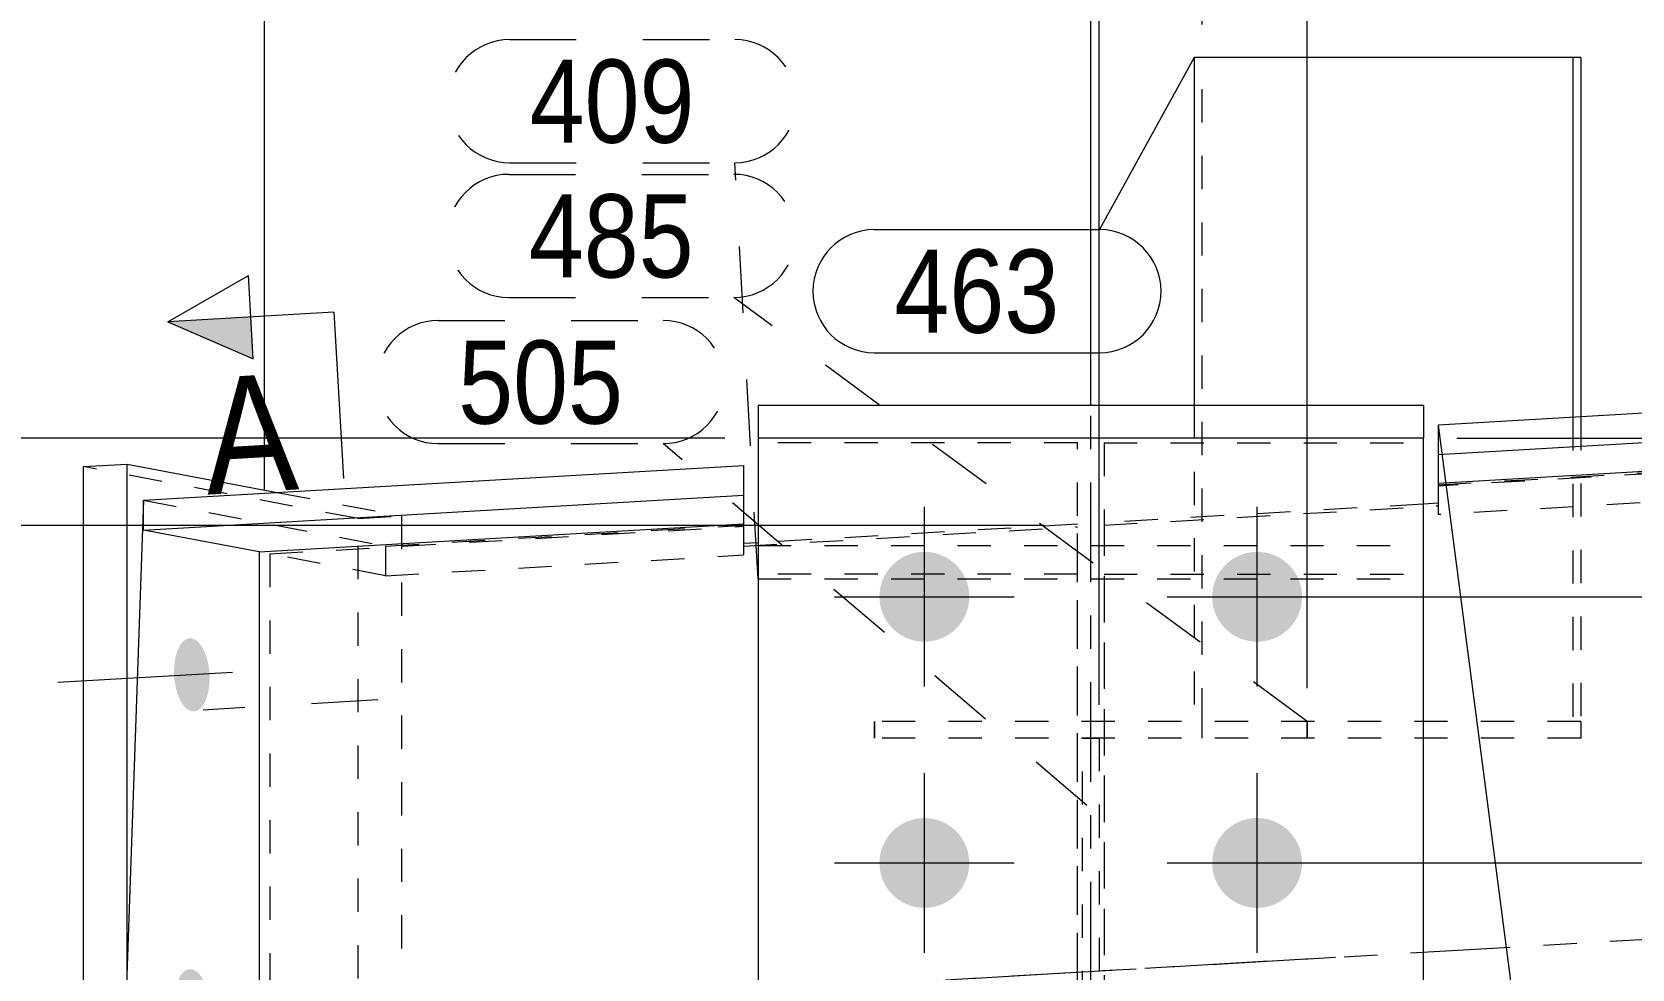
# Model space of a CAD drawing. Header units: millimetres. Extents: x 2 to 825, y 1 to 579.
# Drawn here: x 162.63 to 210.72, y 507.66 to 535.83 of the extents above; entities that cross this region are included whole.
import ezdxf

# ---------------------------------------------------------------- set-up
doc = ezdxf.new("R2010")
doc.units = ezdxf.units.MM
for name, pattern in [('XKITLINE00', [0]), ('XKITLINE01', [4, 1, -1, 1, -1]), ('XKITLINE02', [4, 2, -2]), ('XKITLINE03', [6, 3, -1, 1, -1])]:
    doc.linetypes.add(name, pattern=pattern)
for name, color, linetype, lineweight in [('Bolt', 3, 'Continuous', 0), ('Dimensions', 7, 'Continuous', 0), ('Part', 2, 'Continuous', 0), ('PartMark', 7, 'Continuous', 0), ('Section', 6, 'Continuous', 0)]:
    doc.layers.add(name, color=color, linetype=linetype, lineweight=lineweight)
doc.styles.add('ARIAL', font='ARIAL.TTF')

# ---------------------------------------------------------------- blocks, each defined once
blk = doc.blocks.new('*A38')
at = {"layer": 'Bolt'}
for points in [[(188.1, 518.885), (188.102, 518.918), (188.104, 518.951), (188.107, 518.984), (188.11, 519.017), (188.115, 519.05), (188.12, 519.083), (188.126, 519.115), (188.133, 519.148), (188.14, 519.18), (188.149, 519.212), (188.158, 519.244), (188.168, 519.275), (188.179, 519.307), (188.19, 519.338), (188.203, 519.368), (188.216, 519.399), (188.23, 519.429), (188.244, 519.459), (188.259, 519.488), (188.275, 519.517), (188.292, 519.546), (188.309, 519.574), (188.328, 519.602), (188.346, 519.629), (188.366, 519.656), (188.386, 519.682), (188.406, 519.708), (188.428, 519.734), (188.45, 519.758), (188.472, 519.783), (188.495, 519.806), (188.519, 519.829), (188.543, 519.852), (188.568, 519.874), (188.594, 519.895), (188.619, 519.916), (188.646, 519.936), (188.673, 519.955), (188.7, 519.974), (188.728, 519.992), (188.756, 520.01), (188.785, 520.026), (188.814, 520.042), (188.843, 520.058), (188.873, 520.072), (188.903, 520.086), (188.933, 520.099), (188.964, 520.111), (188.995, 520.123), (189.027, 520.134), (189.058, 520.144), (189.09, 520.153), (189.122, 520.161), (189.154, 520.169), (189.187, 520.176), (189.219, 520.182), (189.252, 520.187), (189.285, 520.192), (189.318, 520.195), (189.351, 520.198), (189.384, 520.2), (189.417, 520.201), (189.45, 520.202), (189.483, 520.201), (189.516, 520.2), (189.549, 520.198), (189.582, 520.195), (189.615, 520.192), (189.648, 520.187), (189.681, 520.182), (189.713, 520.176), (189.746, 520.169), (189.778, 520.161), (189.81, 520.153), (189.842, 520.144), (189.873, 520.134), (189.905, 520.123), (189.936, 520.111), (189.967, 520.099), (189.997, 520.086), (190.027, 520.072), (190.057, 520.058), (190.086, 520.042), (190.115, 520.026), (190.144, 520.01), (190.172, 519.992), (190.2, 519.974), (190.227, 519.955), (190.254, 519.936), (190.281, 519.916), (190.306, 519.895), (190.332, 519.874), (190.357, 519.852), (190.381, 519.829), (190.405, 519.806), (190.428, 519.783), (190.45, 519.758), (190.472, 519.734), (190.494, 519.708), (190.514, 519.682), (190.534, 519.656), (190.554, 519.629), (190.572, 519.602), (190.591, 519.574), (190.608, 519.546), (190.625, 519.517), (190.641, 519.488), (190.656, 519.459), (190.67, 519.429), (190.684, 519.399), (190.697, 519.368), (190.71, 519.338), (190.721, 519.307), (190.732, 519.275), (190.742, 519.244), (190.751, 519.212), (190.76, 519.18), (190.767, 519.148), (190.774, 519.115), (190.78, 519.083), (190.785, 519.05), (190.79, 519.017), (190.793, 518.984), (190.796, 518.951), (190.798, 518.918), (190.8, 518.885), (190.8, 518.852), (190.8, 518.819), (190.798, 518.786), (190.796, 518.752), (190.793, 518.719), (190.79, 518.686), (190.785, 518.654), (190.78, 518.621), (190.774, 518.588), (190.767, 518.556), (190.76, 518.524), (190.751, 518.492), (190.742, 518.46), (190.732, 518.428), (190.721, 518.397), (190.71, 518.366), (190.697, 518.335), (190.684, 518.305), (190.67, 518.275), (190.656, 518.245), (190.641, 518.215), (190.625, 518.186), (190.608, 518.158), (190.591, 518.13), (190.572, 518.102), (190.554, 518.074), (190.534, 518.048), (190.514, 518.021), (190.494, 517.995), (190.472, 517.97), (190.45, 517.945), (190.428, 517.921), (190.405, 517.897), (190.381, 517.874), (190.357, 517.851), (190.332, 517.83), (190.306, 517.808), (190.281, 517.787), (190.254, 517.767), (190.227, 517.748), (190.2, 517.729), (190.172, 517.711), (190.144, 517.694), (190.115, 517.677), (190.086, 517.661), (190.057, 517.646), (190.027, 517.631), (189.997, 517.618), (189.967, 517.605), (189.936, 517.592), (189.905, 517.581), (189.873, 517.57), (189.842, 517.56), (189.81, 517.551), (189.778, 517.542), (189.746, 517.535), (189.713, 517.528), (189.681, 517.522), (189.648, 517.516), (189.615, 517.512), (189.582, 517.508), (189.549, 517.505), (189.516, 517.503), (189.483, 517.502), (189.45, 517.502), (189.417, 517.502), (189.384, 517.503), (189.351, 517.505), (189.318, 517.508), (189.285, 517.512), (189.252, 517.516), (189.219, 517.522), (189.187, 517.528), (189.154, 517.535), (189.122, 517.542), (189.09, 517.551), (189.058, 517.56), (189.027, 517.57), (188.995, 517.581), (188.964, 517.592), (188.933, 517.605), (188.903, 517.618), (188.873, 517.631), (188.843, 517.646), (188.814, 517.661), (188.785, 517.677), (188.756, 517.694), (188.728, 517.711), (188.7, 517.729), (188.673, 517.748), (188.646, 517.767), (188.619, 517.787), (188.594, 517.808), (188.568, 517.83), (188.543, 517.851), (188.519, 517.874), (188.495, 517.897), (188.472, 517.921), (188.45, 517.945), (188.428, 517.97), (188.406, 517.995), (188.386, 518.021), (188.366, 518.048), (188.346, 518.074), (188.328, 518.102), (188.309, 518.13), (188.292, 518.158), (188.275, 518.186), (188.259, 518.215), (188.244, 518.245), (188.23, 518.275), (188.216, 518.305), (188.203, 518.335), (188.19, 518.366), (188.179, 518.397), (188.168, 518.428), (188.158, 518.46), (188.149, 518.492), (188.14, 518.524), (188.133, 518.556), (188.126, 518.588), (188.12, 518.621), (188.115, 518.654), (188.11, 518.686), (188.107, 518.719), (188.104, 518.752), (188.102, 518.786), (188.1, 518.819), (188.1, 518.852)], [(198.1, 518.885), (198.102, 518.918), (198.104, 518.951), (198.107, 518.984), (198.11, 519.017), (198.115, 519.05), (198.12, 519.083), (198.126, 519.115), (198.133, 519.148), (198.14, 519.18), (198.149, 519.212), (198.158, 519.244), (198.168, 519.275), (198.179, 519.307), (198.19, 519.338), (198.203, 519.368), (198.216, 519.399), (198.23, 519.429), (198.244, 519.459), (198.259, 519.488), (198.275, 519.517), (198.292, 519.546), (198.309, 519.574), (198.328, 519.602), (198.346, 519.629), (198.366, 519.656), (198.386, 519.682), (198.406, 519.708), (198.428, 519.734), (198.45, 519.758), (198.472, 519.783), (198.495, 519.806), (198.519, 519.829), (198.543, 519.852), (198.568, 519.874), (198.594, 519.895), (198.619, 519.916), (198.646, 519.936), (198.673, 519.955), (198.7, 519.974), (198.728, 519.992), (198.756, 520.01), (198.785, 520.026), (198.814, 520.042), (198.843, 520.058), (198.873, 520.072), (198.903, 520.086), (198.933, 520.099), (198.964, 520.111), (198.995, 520.123), (199.027, 520.134), (199.058, 520.144), (199.09, 520.153), (199.122, 520.161), (199.154, 520.169), (199.187, 520.176), (199.219, 520.182), (199.252, 520.187), (199.285, 520.192), (199.318, 520.195), (199.351, 520.198), (199.384, 520.2), (199.417, 520.201), (199.45, 520.202), (199.483, 520.201), (199.516, 520.2), (199.549, 520.198), (199.582, 520.195), (199.615, 520.192), (199.648, 520.187), (199.681, 520.182), (199.713, 520.176), (199.746, 520.169), (199.778, 520.161), (199.81, 520.153), (199.842, 520.144), (199.873, 520.134), (199.905, 520.123), (199.936, 520.111), (199.967, 520.099), (199.997, 520.086), (200.027, 520.072), (200.057, 520.058), (200.086, 520.042), (200.115, 520.026), (200.144, 520.01), (200.172, 519.992), (200.2, 519.974), (200.227, 519.955), (200.254, 519.936), (200.281, 519.916), (200.306, 519.895), (200.332, 519.874), (200.357, 519.852), (200.381, 519.829), (200.405, 519.806), (200.428, 519.783), (200.45, 519.758), (200.472, 519.734), (200.494, 519.708), (200.514, 519.682), (200.534, 519.656), (200.554, 519.629), (200.572, 519.602), (200.591, 519.574), (200.608, 519.546), (200.625, 519.517), (200.641, 519.488), (200.656, 519.459), (200.67, 519.429), (200.684, 519.399), (200.697, 519.368), (200.71, 519.338), (200.721, 519.307), (200.732, 519.275), (200.742, 519.244), (200.751, 519.212), (200.76, 519.18), (200.767, 519.148), (200.774, 519.115), (200.78, 519.083), (200.785, 519.05), (200.79, 519.017), (200.793, 518.984), (200.796, 518.951), (200.798, 518.918), (200.8, 518.885), (200.8, 518.852), (200.8, 518.819), (200.798, 518.786), (200.796, 518.752), (200.793, 518.719), (200.79, 518.686), (200.785, 518.654), (200.78, 518.621), (200.774, 518.588), (200.767, 518.556), (200.76, 518.524), (200.751, 518.492), (200.742, 518.46), (200.732, 518.428), (200.721, 518.397), (200.71, 518.366), (200.697, 518.335), (200.684, 518.305), (200.67, 518.275), (200.656, 518.245), (200.641, 518.215), (200.625, 518.186), (200.608, 518.158), (200.591, 518.13), (200.572, 518.102), (200.554, 518.074), (200.534, 518.048), (200.514, 518.021), (200.494, 517.995), (200.472, 517.97), (200.45, 517.945), (200.428, 517.921), (200.405, 517.897), (200.381, 517.874), (200.357, 517.851), (200.332, 517.83), (200.306, 517.808), (200.281, 517.787), (200.254, 517.767), (200.227, 517.748), (200.2, 517.729), (200.172, 517.711), (200.144, 517.694), (200.115, 517.677), (200.086, 517.661), (200.057, 517.646), (200.027, 517.631), (199.997, 517.618), (199.967, 517.605), (199.936, 517.592), (199.905, 517.581), (199.873, 517.57), (199.842, 517.56), (199.81, 517.551), (199.778, 517.542), (199.746, 517.535), (199.713, 517.528), (199.681, 517.522), (199.648, 517.516), (199.615, 517.512), (199.582, 517.508), (199.549, 517.505), (199.516, 517.503), (199.483, 517.502), (199.45, 517.502), (199.417, 517.502), (199.384, 517.503), (199.351, 517.505), (199.318, 517.508), (199.285, 517.512), (199.252, 517.516), (199.219, 517.522), (199.187, 517.528), (199.154, 517.535), (199.122, 517.542), (199.09, 517.551), (199.058, 517.56), (199.027, 517.57), (198.995, 517.581), (198.964, 517.592), (198.933, 517.605), (198.903, 517.618), (198.873, 517.631), (198.843, 517.646), (198.814, 517.661), (198.785, 517.677), (198.756, 517.694), (198.728, 517.711), (198.7, 517.729), (198.673, 517.748), (198.646, 517.767), (198.619, 517.787), (198.594, 517.808), (198.568, 517.83), (198.543, 517.851), (198.519, 517.874), (198.495, 517.897), (198.472, 517.921), (198.45, 517.945), (198.428, 517.97), (198.406, 517.995), (198.386, 518.021), (198.366, 518.048), (198.346, 518.074), (198.328, 518.102), (198.309, 518.13), (198.292, 518.158), (198.275, 518.186), (198.259, 518.215), (198.244, 518.245), (198.23, 518.275), (198.216, 518.305), (198.203, 518.335), (198.19, 518.366), (198.179, 518.397), (198.168, 518.428), (198.158, 518.46), (198.149, 518.492), (198.14, 518.524), (198.133, 518.556), (198.126, 518.588), (198.12, 518.621), (198.115, 518.654), (198.11, 518.686), (198.107, 518.719), (198.104, 518.752), (198.102, 518.786), (198.1, 518.819), (198.1, 518.852)], [(188.1, 510.885), (188.102, 510.918), (188.104, 510.951), (188.107, 510.984), (188.11, 511.017), (188.115, 511.05), (188.12, 511.083), (188.126, 511.115), (188.133, 511.148), (188.14, 511.18), (188.149, 511.212), (188.158, 511.244), (188.168, 511.275), (188.179, 511.307), (188.19, 511.338), (188.203, 511.368), (188.216, 511.399), (188.23, 511.429), (188.244, 511.459), (188.259, 511.488), (188.275, 511.517), (188.292, 511.546), (188.309, 511.574), (188.328, 511.602), (188.346, 511.629), (188.366, 511.656), (188.386, 511.682), (188.406, 511.708), (188.428, 511.734), (188.45, 511.758), (188.472, 511.783), (188.495, 511.806), (188.519, 511.829), (188.543, 511.852), (188.568, 511.874), (188.594, 511.895), (188.619, 511.916), (188.646, 511.936), (188.673, 511.955), (188.7, 511.974), (188.728, 511.992), (188.756, 512.01), (188.785, 512.026), (188.814, 512.042), (188.843, 512.058), (188.873, 512.072), (188.903, 512.086), (188.933, 512.099), (188.964, 512.111), (188.995, 512.123), (189.027, 512.134), (189.058, 512.144), (189.09, 512.153), (189.122, 512.161), (189.154, 512.169), (189.187, 512.176), (189.219, 512.182), (189.252, 512.187), (189.285, 512.192), (189.318, 512.195), (189.351, 512.198), (189.384, 512.2), (189.417, 512.201), (189.45, 512.202), (189.483, 512.201), (189.516, 512.2), (189.549, 512.198), (189.582, 512.195), (189.615, 512.192), (189.648, 512.187), (189.681, 512.182), (189.713, 512.176), (189.746, 512.169), (189.778, 512.161), (189.81, 512.153), (189.842, 512.144), (189.873, 512.134), (189.905, 512.123), (189.936, 512.111), (189.967, 512.099), (189.997, 512.086), (190.027, 512.072), (190.057, 512.058), (190.086, 512.042), (190.115, 512.026), (190.144, 512.01), (190.172, 511.992), (190.2, 511.974), (190.227, 511.955), (190.254, 511.936), (190.281, 511.916), (190.306, 511.895), (190.332, 511.874), (190.357, 511.852), (190.381, 511.829), (190.405, 511.806), (190.428, 511.783), (190.45, 511.758), (190.472, 511.734), (190.494, 511.708), (190.514, 511.682), (190.534, 511.656), (190.554, 511.629), (190.572, 511.602), (190.591, 511.574), (190.608, 511.546), (190.625, 511.517), (190.641, 511.488), (190.656, 511.459), (190.67, 511.429), (190.684, 511.399), (190.697, 511.368), (190.71, 511.338), (190.721, 511.307), (190.732, 511.275), (190.742, 511.244), (190.751, 511.212), (190.76, 511.18), (190.767, 511.148), (190.774, 511.115), (190.78, 511.083), (190.785, 511.05), (190.79, 511.017), (190.793, 510.984), (190.796, 510.951), (190.798, 510.918), (190.8, 510.885), (190.8, 510.852), (190.8, 510.819), (190.798, 510.786), (190.796, 510.752), (190.793, 510.719), (190.79, 510.686), (190.785, 510.654), (190.78, 510.621), (190.774, 510.588), (190.767, 510.556), (190.76, 510.524), (190.751, 510.492), (190.742, 510.46), (190.732, 510.428), (190.721, 510.397), (190.71, 510.366), (190.697, 510.335), (190.684, 510.305), (190.67, 510.275), (190.656, 510.245), (190.641, 510.215), (190.625, 510.186), (190.608, 510.158), (190.591, 510.13), (190.572, 510.102), (190.554, 510.074), (190.534, 510.048), (190.514, 510.021), (190.494, 509.995), (190.472, 509.97), (190.45, 509.945), (190.428, 509.921), (190.405, 509.897), (190.381, 509.874), (190.357, 509.851), (190.332, 509.83), (190.306, 509.808), (190.281, 509.787), (190.254, 509.767), (190.227, 509.748), (190.2, 509.729), (190.172, 509.711), (190.144, 509.694), (190.115, 509.677), (190.086, 509.661), (190.057, 509.646), (190.027, 509.631), (189.997, 509.618), (189.967, 509.605), (189.936, 509.592), (189.905, 509.581), (189.873, 509.57), (189.842, 509.56), (189.81, 509.551), (189.778, 509.542), (189.746, 509.535), (189.713, 509.528), (189.681, 509.522), (189.648, 509.516), (189.615, 509.512), (189.582, 509.508), (189.549, 509.505), (189.516, 509.503), (189.483, 509.502), (189.45, 509.502), (189.417, 509.502), (189.384, 509.503), (189.351, 509.505), (189.318, 509.508), (189.285, 509.512), (189.252, 509.516), (189.219, 509.522), (189.187, 509.528), (189.154, 509.535), (189.122, 509.542), (189.09, 509.551), (189.058, 509.56), (189.027, 509.57), (188.995, 509.581), (188.964, 509.592), (188.933, 509.605), (188.903, 509.618), (188.873, 509.631), (188.843, 509.646), (188.814, 509.661), (188.785, 509.677), (188.756, 509.694), (188.728, 509.711), (188.7, 509.729), (188.673, 509.748), (188.646, 509.767), (188.619, 509.787), (188.594, 509.808), (188.568, 509.83), (188.543, 509.851), (188.519, 509.874), (188.495, 509.897), (188.472, 509.921), (188.45, 509.945), (188.428, 509.97), (188.406, 509.995), (188.386, 510.021), (188.366, 510.048), (188.346, 510.074), (188.328, 510.102), (188.309, 510.13), (188.292, 510.158), (188.275, 510.186), (188.259, 510.215), (188.244, 510.245), (188.23, 510.275), (188.216, 510.305), (188.203, 510.335), (188.19, 510.366), (188.179, 510.397), (188.168, 510.428), (188.158, 510.46), (188.149, 510.492), (188.14, 510.524), (188.133, 510.556), (188.126, 510.588), (188.12, 510.621), (188.115, 510.654), (188.11, 510.686), (188.107, 510.719), (188.104, 510.752), (188.102, 510.786), (188.1, 510.819), (188.1, 510.852)], [(198.1, 510.885), (198.102, 510.918), (198.104, 510.951), (198.107, 510.984), (198.11, 511.017), (198.115, 511.05), (198.12, 511.083), (198.126, 511.115), (198.133, 511.148), (198.14, 511.18), (198.149, 511.212), (198.158, 511.244), (198.168, 511.275), (198.179, 511.307), (198.19, 511.338), (198.203, 511.368), (198.216, 511.399), (198.23, 511.429), (198.244, 511.459), (198.259, 511.488), (198.275, 511.517), (198.292, 511.546), (198.309, 511.574), (198.328, 511.602), (198.346, 511.629), (198.366, 511.656), (198.386, 511.682), (198.406, 511.708), (198.428, 511.734), (198.45, 511.758), (198.472, 511.783), (198.495, 511.806), (198.519, 511.829), (198.543, 511.852), (198.568, 511.874), (198.594, 511.895), (198.619, 511.916), (198.646, 511.936), (198.673, 511.955), (198.7, 511.974), (198.728, 511.992), (198.756, 512.01), (198.785, 512.026), (198.814, 512.042), (198.843, 512.058), (198.873, 512.072), (198.903, 512.086), (198.933, 512.099), (198.964, 512.111), (198.995, 512.123), (199.027, 512.134), (199.058, 512.144), (199.09, 512.153), (199.122, 512.161), (199.154, 512.169), (199.187, 512.176), (199.219, 512.182), (199.252, 512.187), (199.285, 512.192), (199.318, 512.195), (199.351, 512.198), (199.384, 512.2), (199.417, 512.201), (199.45, 512.202), (199.483, 512.201), (199.516, 512.2), (199.549, 512.198), (199.582, 512.195), (199.615, 512.192), (199.648, 512.187), (199.681, 512.182), (199.713, 512.176), (199.746, 512.169), (199.778, 512.161), (199.81, 512.153), (199.842, 512.144), (199.873, 512.134), (199.905, 512.123), (199.936, 512.111), (199.967, 512.099), (199.997, 512.086), (200.027, 512.072), (200.057, 512.058), (200.086, 512.042), (200.115, 512.026), (200.144, 512.01), (200.172, 511.992), (200.2, 511.974), (200.227, 511.955), (200.254, 511.936), (200.281, 511.916), (200.306, 511.895), (200.332, 511.874), (200.357, 511.852), (200.381, 511.829), (200.405, 511.806), (200.428, 511.783), (200.45, 511.758), (200.472, 511.734), (200.494, 511.708), (200.514, 511.682), (200.534, 511.656), (200.554, 511.629), (200.572, 511.602), (200.591, 511.574), (200.608, 511.546), (200.625, 511.517), (200.641, 511.488), (200.656, 511.459), (200.67, 511.429), (200.684, 511.399), (200.697, 511.368), (200.71, 511.338), (200.721, 511.307), (200.732, 511.275), (200.742, 511.244), (200.751, 511.212), (200.76, 511.18), (200.767, 511.148), (200.774, 511.115), (200.78, 511.083), (200.785, 511.05), (200.79, 511.017), (200.793, 510.984), (200.796, 510.951), (200.798, 510.918), (200.8, 510.885), (200.8, 510.852), (200.8, 510.819), (200.798, 510.786), (200.796, 510.752), (200.793, 510.719), (200.79, 510.686), (200.785, 510.654), (200.78, 510.621), (200.774, 510.588), (200.767, 510.556), (200.76, 510.524), (200.751, 510.492), (200.742, 510.46), (200.732, 510.428), (200.721, 510.397), (200.71, 510.366), (200.697, 510.335), (200.684, 510.305), (200.67, 510.275), (200.656, 510.245), (200.641, 510.215), (200.625, 510.186), (200.608, 510.158), (200.591, 510.13), (200.572, 510.102), (200.554, 510.074), (200.534, 510.048), (200.514, 510.021), (200.494, 509.995), (200.472, 509.97), (200.45, 509.945), (200.428, 509.921), (200.405, 509.897), (200.381, 509.874), (200.357, 509.851), (200.332, 509.83), (200.306, 509.808), (200.281, 509.787), (200.254, 509.767), (200.227, 509.748), (200.2, 509.729), (200.172, 509.711), (200.144, 509.694), (200.115, 509.677), (200.086, 509.661), (200.057, 509.646), (200.027, 509.631), (199.997, 509.618), (199.967, 509.605), (199.936, 509.592), (199.905, 509.581), (199.873, 509.57), (199.842, 509.56), (199.81, 509.551), (199.778, 509.542), (199.746, 509.535), (199.713, 509.528), (199.681, 509.522), (199.648, 509.516), (199.615, 509.512), (199.582, 509.508), (199.549, 509.505), (199.516, 509.503), (199.483, 509.502), (199.45, 509.502), (199.417, 509.502), (199.384, 509.503), (199.351, 509.505), (199.318, 509.508), (199.285, 509.512), (199.252, 509.516), (199.219, 509.522), (199.187, 509.528), (199.154, 509.535), (199.122, 509.542), (199.09, 509.551), (199.058, 509.56), (199.027, 509.57), (198.995, 509.581), (198.964, 509.592), (198.933, 509.605), (198.903, 509.618), (198.873, 509.631), (198.843, 509.646), (198.814, 509.661), (198.785, 509.677), (198.756, 509.694), (198.728, 509.711), (198.7, 509.729), (198.673, 509.748), (198.646, 509.767), (198.619, 509.787), (198.594, 509.808), (198.568, 509.83), (198.543, 509.851), (198.519, 509.874), (198.495, 509.897), (198.472, 509.921), (198.45, 509.945), (198.428, 509.97), (198.406, 509.995), (198.386, 510.021), (198.366, 510.048), (198.346, 510.074), (198.328, 510.102), (198.309, 510.13), (198.292, 510.158), (198.275, 510.186), (198.259, 510.215), (198.244, 510.245), (198.23, 510.275), (198.216, 510.305), (198.203, 510.335), (198.19, 510.366), (198.179, 510.397), (198.168, 510.428), (198.158, 510.46), (198.149, 510.492), (198.14, 510.524), (198.133, 510.556), (198.126, 510.588), (198.12, 510.621), (198.115, 510.654), (198.11, 510.686), (198.107, 510.719), (198.104, 510.752), (198.102, 510.786), (198.1, 510.819), (198.1, 510.852)]]:
    blk.add_hatch(color=3, dxfattribs=at).paths.add_polyline_path(points, flags=17)
at = {"layer": 'Bolt', "color": 3, "linetype": 'XKITLINE00', "lineweight": 0}
for p, q in [((189.45, 516.152), (189.45, 521.552)), ((199.45, 516.152), (199.45, 521.552)), ((186.75, 518.852), (192.15, 518.852)), ((196.75, 518.852), (202.15, 518.852)), ((189.45, 508.152), (189.45, 513.552)), ((199.45, 508.152), (199.45, 513.552)), ((186.75, 510.852), (192.15, 510.852)), ((196.75, 510.852), (202.15, 510.852))]:
    blk.add_line(p, q, dxfattribs=at)
blk = doc.blocks.new('*A44')
at = {"layer": 'Bolt'}
for points in [[(166.901, 516.528), (166.9, 516.582), (166.9, 516.636), (166.901, 516.689), (166.904, 516.742), (166.908, 516.794), (166.913, 516.846), (166.919, 516.897), (166.927, 516.947), (166.936, 516.996), (166.946, 517.043), (166.957, 517.09), (166.97, 517.135), (166.983, 517.178), (166.998, 517.22), (167.013, 517.26), (167.03, 517.298), (167.048, 517.334), (167.066, 517.369), (167.086, 517.401), (167.106, 517.431), (167.127, 517.459), (167.149, 517.485), (167.171, 517.508), (167.195, 517.529), (167.218, 517.547), (167.242, 517.563), (167.267, 517.576), (167.292, 517.587), (167.318, 517.595), (167.343, 517.6), (167.369, 517.603), (167.395, 517.604), (167.422, 517.601), (167.448, 517.596), (167.474, 517.588), (167.5, 517.578), (167.526, 517.565), (167.552, 517.55), (167.577, 517.532), (167.602, 517.511), (167.627, 517.488), (167.651, 517.463), (167.674, 517.435), (167.698, 517.406), (167.72, 517.374), (167.742, 517.34), (167.763, 517.303), (167.783, 517.265), (167.802, 517.226), (167.821, 517.184), (167.838, 517.141), (167.855, 517.096), (167.87, 517.05), (167.885, 517.003), (167.898, 516.954), (167.911, 516.904), (167.922, 516.853), (167.932, 516.802), (167.94, 516.75), (167.948, 516.697), (167.954, 516.643), (167.959, 516.59), (167.963, 516.536), (167.966, 516.482), (167.967, 516.428), (167.967, 516.375), (167.965, 516.321), (167.963, 516.268), (167.959, 516.216), (167.954, 516.164), (167.947, 516.113), (167.94, 516.064), (167.931, 516.015), (167.921, 515.967), (167.909, 515.921), (167.897, 515.876), (167.883, 515.832), (167.869, 515.791), (167.853, 515.75), (167.836, 515.712), (167.819, 515.676), (167.8, 515.642), (167.781, 515.609), (167.76, 515.579), (167.739, 515.551), (167.718, 515.526), (167.695, 515.502), (167.672, 515.482), (167.648, 515.463), (167.624, 515.447), (167.599, 515.434), (167.574, 515.423), (167.549, 515.415), (167.523, 515.41), (167.497, 515.407), (167.471, 515.407), (167.445, 515.409), (167.419, 515.414), (167.393, 515.422), (167.366, 515.432), (167.341, 515.445), (167.315, 515.461), (167.29, 515.479), (167.264, 515.499), (167.24, 515.522), (167.216, 515.547), (167.192, 515.575), (167.169, 515.605), (167.146, 515.637), (167.125, 515.671), (167.104, 515.707), (167.084, 515.745), (167.064, 515.785), (167.046, 515.826), (167.028, 515.869), (167.012, 515.914), (166.996, 515.96), (166.982, 516.008), (166.968, 516.056), (166.956, 516.106), (166.945, 516.157), (166.935, 516.208), (166.926, 516.261), (166.918, 516.314), (166.912, 516.367), (166.907, 516.42), (166.903, 516.474)], [(166.901, 506.583), (166.9, 506.637), (166.9, 506.691), (166.901, 506.744), (166.904, 506.797), (166.908, 506.85), (166.913, 506.901), (166.919, 506.952), (166.927, 507.002), (166.936, 507.051), (166.946, 507.098), (166.957, 507.145), (166.97, 507.19), (166.983, 507.233), (166.998, 507.275), (167.013, 507.315), (167.03, 507.353), (167.048, 507.39), (167.066, 507.424), (167.086, 507.456), (167.106, 507.486), (167.127, 507.514), (167.149, 507.54), (167.171, 507.563), (167.195, 507.584), (167.218, 507.602), (167.242, 507.618), (167.267, 507.631), (167.292, 507.642), (167.318, 507.65), (167.343, 507.656), (167.369, 507.658), (167.395, 507.659), (167.422, 507.656), (167.448, 507.651), (167.474, 507.643), (167.5, 507.633), (167.526, 507.62), (167.552, 507.605), (167.577, 507.587), (167.602, 507.566), (167.627, 507.543), (167.651, 507.518), (167.674, 507.491), (167.698, 507.461), (167.72, 507.429), (167.742, 507.395), (167.763, 507.359), (167.783, 507.321), (167.802, 507.281), (167.821, 507.239), (167.838, 507.196), (167.855, 507.151), (167.87, 507.105), (167.885, 507.058), (167.898, 507.009), (167.911, 506.959), (167.922, 506.909), (167.932, 506.857), (167.94, 506.805), (167.948, 506.752), (167.954, 506.699), (167.959, 506.645), (167.963, 506.591), (167.966, 506.537), (167.967, 506.483), (167.967, 506.43), (167.965, 506.376), (167.963, 506.323), (167.959, 506.271), (167.954, 506.219), (167.947, 506.169), (167.94, 506.119), (167.931, 506.07), (167.921, 506.022), (167.909, 505.976), (167.897, 505.931), (167.883, 505.888), (167.869, 505.846), (167.853, 505.806), (167.836, 505.767), (167.819, 505.731), (167.8, 505.697), (167.781, 505.664), (167.76, 505.634), (167.739, 505.606), (167.718, 505.581), (167.695, 505.558), (167.672, 505.537), (167.648, 505.518), (167.624, 505.503), (167.599, 505.489), (167.574, 505.479), (167.549, 505.471), (167.523, 505.465), (167.497, 505.462), (167.471, 505.462), (167.445, 505.464), (167.419, 505.47), (167.393, 505.477), (167.366, 505.488), (167.341, 505.501), (167.315, 505.516), (167.29, 505.534), (167.264, 505.554), (167.24, 505.577), (167.216, 505.603), (167.192, 505.63), (167.169, 505.66), (167.146, 505.692), (167.125, 505.726), (167.104, 505.762), (167.084, 505.8), (167.064, 505.84), (167.046, 505.881), (167.028, 505.925), (167.012, 505.969), (166.996, 506.015), (166.982, 506.063), (166.968, 506.112), (166.956, 506.161), (166.945, 506.212), (166.935, 506.264), (166.926, 506.316), (166.918, 506.369), (166.912, 506.422), (166.907, 506.476), (166.903, 506.53)], [(166.901, 496.639), (166.9, 496.692), (166.9, 496.746), (166.901, 496.799), (166.904, 496.852), (166.908, 496.905), (166.913, 496.956), (166.919, 497.007), (166.927, 497.057), (166.936, 497.106), (166.946, 497.154), (166.957, 497.2), (166.97, 497.245), (166.983, 497.288), (166.998, 497.33), (167.013, 497.37), (167.03, 497.408), (167.048, 497.445), (167.066, 497.479), (167.086, 497.511), (167.106, 497.542), (167.127, 497.569), (167.149, 497.595), (167.171, 497.618), (167.195, 497.639), (167.218, 497.657), (167.242, 497.673), (167.267, 497.687), (167.292, 497.697), (167.318, 497.705), (167.343, 497.711), (167.369, 497.714), (167.395, 497.714), (167.422, 497.711), (167.448, 497.706), (167.474, 497.699), (167.5, 497.688), (167.526, 497.675), (167.552, 497.66), (167.577, 497.642), (167.602, 497.621), (167.627, 497.599), (167.651, 497.573), (167.674, 497.546), (167.698, 497.516), (167.72, 497.484), (167.742, 497.45), (167.763, 497.414), (167.783, 497.376), (167.802, 497.336), (167.821, 497.294), (167.838, 497.251), (167.855, 497.207), (167.87, 497.16), (167.885, 497.113), (167.898, 497.064), (167.911, 497.014), (167.922, 496.964), (167.932, 496.912), (167.94, 496.86), (167.948, 496.807), (167.954, 496.754), (167.959, 496.7), (167.963, 496.646), (167.966, 496.592), (167.967, 496.539), (167.967, 496.485), (167.965, 496.432), (167.963, 496.379), (167.959, 496.326), (167.954, 496.275), (167.947, 496.224), (167.94, 496.174), (167.931, 496.125), (167.921, 496.077), (167.909, 496.031), (167.897, 495.986), (167.883, 495.943), (167.869, 495.901), (167.853, 495.861), (167.836, 495.823), (167.819, 495.786), (167.8, 495.752), (167.781, 495.72), (167.76, 495.689), (167.739, 495.662), (167.718, 495.636), (167.695, 495.613), (167.672, 495.592), (167.648, 495.574), (167.624, 495.558), (167.599, 495.544), (167.574, 495.534), (167.549, 495.526), (167.523, 495.52), (167.497, 495.517), (167.471, 495.517), (167.445, 495.52), (167.419, 495.525), (167.393, 495.532), (167.366, 495.543), (167.341, 495.556), (167.315, 495.571), (167.29, 495.589), (167.264, 495.61), (167.24, 495.632), (167.216, 495.658), (167.192, 495.685), (167.169, 495.715), (167.146, 495.747), (167.125, 495.781), (167.104, 495.817), (167.084, 495.855), (167.064, 495.895), (167.046, 495.937), (167.028, 495.98), (167.012, 496.024), (166.996, 496.071), (166.982, 496.118), (166.968, 496.167), (166.956, 496.217), (166.945, 496.267), (166.935, 496.319), (166.926, 496.371), (166.918, 496.424), (166.912, 496.477), (166.907, 496.531), (166.903, 496.585)]]:
    blk.add_hatch(color=3, dxfattribs=at).paths.add_polyline_path(points, flags=17)
at = {"layer": 'Bolt', "color": 3, "linetype": 'XKITLINE00', "lineweight": 0}
for p, q in [((168.657, 516.576), (163.411, 516.271)), ((168.657, 506.632), (163.411, 506.326)), ((168.657, 496.687), (163.411, 496.381))]:
    blk.add_line(p, q, dxfattribs=at)
at = {"layer": 'Bolt', "color": 3, "linetype": 'XKITLINE02', "lineweight": 0}
for p, q in [((173.024, 515.751), (167.777, 515.446)), ((173.024, 505.806), (167.777, 505.501)), ((173.024, 495.861), (167.777, 495.556))]:
    blk.add_line(p, q, dxfattribs=at)
blk = doc.blocks.new('*A46')
at = {"layer": 'Part', "color": 7, "linetype": 'XKITLINE03', "lineweight": 0}
blk.add_line((194.45, 219.288), (194.45, 531.505), dxfattribs=at)
at = {"layer": 'Part', "color": 2, "linetype": 'XKITLINE00', "lineweight": 0}
for p, q in [((204.45, 523.614), (184.45, 523.614)), ((184.45, 523.614), (184.45, 219.288)), ((204.45, 219.288), (204.45, 523.614))]:
    blk.add_line(p, q, dxfattribs=at)
at = {"layer": 'Part', "color": 7, "linetype": 'XKITLINE01', "lineweight": 0}
for p, q in [((194.05, 523.477), (184.45, 523.477)), ((194.05, 219.288), (194.05, 523.477)), ((194.85, 523.477), (194.85, 219.288)), ((194.85, 523.477), (204.45, 523.477)), ((194.05, 519.532), (184.45, 519.532)), ((184.45, 519.395), (204.45, 519.395)), ((194.85, 519.532), (204.45, 519.532))]:
    blk.add_line(p, q, dxfattribs=at)
blk = doc.blocks.new('*A47')
at = {"layer": 'Part', "color": 2, "linetype": 'XKITLINE00', "lineweight": 0}
for p, q in [((209.177, 535.055), (197.555, 535.055)), ((197.555, 535.055), (197.555, 524.609)), ((208.936, 535.055), (208.936, 524.247)), ((209.177, 535.055), (209.177, 524.261))]:
    blk.add_line(p, q, dxfattribs=at)
at = {"layer": 'Part', "color": 7, "linetype": 'XKITLINE01', "lineweight": 0}
for p, q in [((197.796, 515.105), (197.796, 535.055)), ((197.555, 524.609), (197.555, 515.105)), ((208.936, 524.247), (208.936, 515.105)), ((209.177, 524.261), (209.177, 515.105)), ((209.177, 515.105), (197.555, 515.105))]:
    blk.add_line(p, q, dxfattribs=at)
blk = doc.blocks.new('*A48')
at = {"layer": 'Part', "color": 7, "linetype": 'XKITLINE01', "lineweight": 0}
for p, q in [((194.2, 504.605), (194.2, 514.606)), ((194.2, 514.606), (194.7, 514.606)), ((194.2, 514.605), (194.7, 514.605)), ((194.7, 514.606), (194.7, 504.605)), ((194.7, 504.605), (194.2, 504.605))]:
    blk.add_line(p, q, dxfattribs=at)
blk = doc.blocks.new('*A49')
at = {"layer": 'Part', "color": 7, "linetype": 'XKITLINE01', "lineweight": 0}
for p, q in [((209.177, 515.105), (187.95, 515.105)), ((187.95, 515.105), (187.95, 514.605)), ((187.95, 514.605), (187.95, 515.105)), ((197.796, 514.605), (197.796, 515.105)), ((200.95, 515.105), (200.95, 514.605)), ((200.95, 514.605), (200.95, 515.105)), ((209.177, 515.105), (209.177, 514.605)), ((209.177, 514.605), (187.95, 514.605))]:
    blk.add_line(p, q, dxfattribs=at)
blk = doc.blocks.new('*A50')
at = {"layer": 'Part', "color": 2, "linetype": 'XKITLINE00', "lineweight": 0}
for p, q in [((184.45, 524.609), (184.45, 523.614)), ((184.45, 524.609), (204.45, 524.609)), ((204.45, 524.609), (204.45, 523.614)), ((204.45, 523.614), (184.45, 523.614))]:
    blk.add_line(p, q, dxfattribs=at)
at = {"layer": 'Part', "color": 7, "linetype": 'XKITLINE01', "lineweight": 0}
for p, q in [((184.45, 523.614), (184.45, 519.395)), ((204.45, 519.395), (204.45, 523.614)), ((184.45, 520.39), (204.45, 520.39)), ((184.45, 519.395), (204.45, 519.395))]:
    blk.add_line(p, q, dxfattribs=at)
blk = doc.blocks.new('*A54')
at = {"layer": 'Part', "color": 7, "linetype": 'XKITLINE01', "lineweight": 0}
for p, q in [((215.692, 524.638), (215.209, 524.61)), ((222.939, 523.261), (215.692, 524.638)), ((215.692, 524.638), (215.692, 523.743)), ((215.692, 523.743), (215.209, 523.715)), ((215.692, 523.743), (219.158, 523.084)), ((204.888, 522.216), (222.939, 523.261)), ((222.939, 522.366), (222.939, 523.261)), ((219.472, 523.025), (204.888, 522.18)), ((219.158, 523.084), (215.209, 522.856)), ((219.158, 523.084), (219.158, 495.04)), ((219.472, 494.98), (219.472, 523.025)), ((219.472, 523.025), (222.939, 522.366)), ((222.939, 522.366), (204.888, 521.321)), ((204.45, 521.636), (194.85, 521.081)), ((194.85, 521.003), (204.888, 521.584)), ((204.888, 521.662), (204.888, 521.321)), ((194.85, 521.081), (194.85, 491.8)), ((215.692, 495.699), (215.209, 495.671)), ((219.158, 495.04), (215.692, 495.699)), ((215.692, 495.699), (215.692, 494.804)), ((204.45, 495.048), (194.85, 494.492)), ((219.158, 495.04), (194.85, 493.633)), ((194.85, 493.555), (219.472, 494.98)), ((222.939, 494.321), (219.472, 494.98)), ((215.692, 494.804), (215.209, 494.776)), ((215.692, 494.804), (222.939, 493.426)), ((222.939, 494.321), (194.85, 492.695)), ((204.45, 494.153), (194.85, 493.597)), ((222.939, 493.426), (222.939, 494.321)), ((222.939, 493.426), (218.928, 493.194)), ((204.45, 492.356), (194.85, 491.8))]:
    blk.add_line(p, q, dxfattribs=at)
at = {"layer": 'Part', "color": 2, "linetype": 'XKITLINE00', "lineweight": 0}
for p, q in [((215.209, 524.61), (204.888, 524.013)), ((204.888, 524.013), (204.888, 521.662)), ((215.209, 523.715), (204.888, 523.118)), ((215.209, 522.856), (204.888, 522.258)), ((204.888, 521.662), (204.45, 521.636)), ((215.209, 495.671), (204.45, 495.048)), ((215.209, 494.776), (204.45, 494.153)), ((218.928, 493.194), (204.45, 492.356))]:
    blk.add_line(p, q, dxfattribs=at)
at = {"layer": 'Part', "color": 7, "linetype": 'XKITLINE03', "lineweight": 0}
blk.add_line((186.095, 507.109), (228.071, 509.539), dxfattribs=at)
blk = doc.blocks.new('*A61')
at = {"layer": 'Part', "color": 2, "linetype": 'XKITLINE00', "lineweight": 0}
for p, q in [((165.978, 521.753), (184.013, 522.802)), ((184.013, 522.802), (184.013, 520.45)), ((165.978, 520.858), (184.013, 521.907)), ((165.978, 520.858), (165.978, 521.753)), ((169.459, 520.2), (165.978, 520.858)), ((169.459, 520.2), (184.013, 521.047)), ((184.45, 520.475), (184.013, 520.45)), ((169.459, 520.2), (169.459, 493.016)), ((184.45, 493.888), (165.978, 492.813)), ((184.45, 492.993), (165.978, 491.918)), ((165.978, 491.918), (165.978, 492.813)), ((173.255, 490.542), (165.978, 491.918)), ((184.45, 491.194), (173.255, 490.542))]:
    blk.add_line(p, q, dxfattribs=at)
at = {"layer": 'Part', "color": 7, "linetype": 'XKITLINE01', "lineweight": 0}
for p, q in [((165.978, 521.753), (173.255, 520.377)), ((169.774, 520.14), (184.013, 520.969)), ((173.255, 520.377), (184.013, 521.003)), ((184.013, 520.372), (194.05, 520.956)), ((194.05, 521.034), (184.45, 520.475)), ((194.05, 491.753), (194.05, 521.034)), ((173.255, 520.377), (173.255, 519.482)), ((184.013, 520.45), (184.013, 520.108)), ((173.255, 519.482), (169.774, 520.14)), ((169.774, 520.14), (169.774, 492.096)), ((173.255, 519.482), (184.013, 520.108)), ((194.05, 494.447), (184.45, 493.888)), ((169.459, 492.155), (194.05, 493.586)), ((169.774, 492.096), (194.05, 493.508)), ((194.05, 493.552), (184.45, 492.993)), ((169.459, 493.016), (169.459, 492.155)), ((165.978, 492.813), (169.459, 492.155)), ((173.255, 491.437), (194.05, 492.648)), ((169.774, 492.096), (173.255, 491.437)), ((194.05, 491.753), (184.45, 491.194)), ((173.255, 491.437), (173.255, 490.542))]:
    blk.add_line(p, q, dxfattribs=at)
at = {"layer": 'Part', "color": 7, "linetype": 'XKITLINE03', "lineweight": 0}
blk.add_line((160.872, 505.639), (202.794, 508.079), dxfattribs=at)
blk = doc.blocks.new('*A62')
at = {"layer": 'Part', "color": 2, "linetype": 'XKITLINE00', "lineweight": 0}
for p, q in [((164.181, 522.763), (165.493, 522.839)), ((164.181, 490.939), (164.181, 522.763)), ((165.493, 491.015), (165.493, 522.839)), ((165.493, 522.839), (170, 521.987)), ((165.493, 491.015), (164.181, 490.939)), ((173.74, 489.456), (165.493, 491.015)), ((164.181, 490.939), (172.429, 489.38)), ((173.74, 490.571), (173.74, 489.456)), ((172.429, 489.38), (173.74, 489.456))]:
    blk.add_line(p, q, dxfattribs=at)
at = {"layer": 'Part', "color": 7, "linetype": 'XKITLINE01', "lineweight": 0}
for p, q in [((172.429, 521.203), (164.181, 522.763)), ((170, 521.987), (173.74, 521.28)), ((172.429, 521.203), (173.74, 521.28)), ((173.74, 521.28), (173.74, 490.571)), ((172.429, 489.38), (172.429, 521.203))]:
    blk.add_line(p, q, dxfattribs=at)
blk = doc.blocks.new('*A173')
at = {"layer": 'PartMark', "color": 7, "linetype": 'XKITLINE00', "lineweight": 0}
for p, q in [((165.978, 521.753), (164.834, 488.818)), ((164.834, 488.818), (171.596, 488.818)), ((164.834, 485.118), (171.596, 485.118))]:
    blk.add_line(p, q, dxfattribs=at)
for centre, start, end in [((164.834, 486.968), 90, 270), ((171.596, 486.968), 270, 90)]:
    blk.add_arc(centre, 1.85, start, end, dxfattribs=at)
at = {"layer": 'PartMark', "color": 3, "style": 'ARIAL', "width": 0.85}
blk.add_text('441', height=2.5, dxfattribs=at).set_placement((165.434, 485.718))
blk = doc.blocks.new('*A180')
at = {"layer": 'PartMark', "color": 7, "linetype": 'XKITLINE00', "lineweight": 0}
for p, q in [((204.888, 524.013), (209.155, 491.343)), ((209.155, 491.343), (215.917, 491.343)), ((209.155, 487.643), (215.917, 487.643))]:
    blk.add_line(p, q, dxfattribs=at)
for centre, start, end in [((209.155, 489.493), 90, 270), ((215.917, 489.493), 270, 90)]:
    blk.add_arc(centre, 1.85, start, end, dxfattribs=at)
at = {"layer": 'PartMark', "color": 3, "style": 'ARIAL', "width": 0.85}
blk.add_text('441', height=2.5, dxfattribs=at).set_placement((209.755, 488.243))
blk = doc.blocks.new('*A184')
at = {"layer": 'PartMark', "color": 7, "linetype": 'XKITLINE02', "lineweight": 0}
for p, q in [((176.987, 535.597), (183.75, 535.597)), ((176.987, 531.897), (183.75, 531.897)), ((184.45, 519.395), (183.75, 531.897))]:
    blk.add_line(p, q, dxfattribs=at)
for centre, start, end in [((176.987, 533.747), 90, 270), ((183.75, 533.747), 270, 90)]:
    blk.add_arc(centre, 1.85, start, end, dxfattribs=at)
at = {"layer": 'PartMark', "color": 3, "style": 'ARIAL', "width": 0.85}
blk.add_text('409', height=2.5, dxfattribs=at).set_placement((177.587, 532.497))
blk = doc.blocks.new('*A185')
at = {"layer": 'PartMark', "color": 7, "linetype": 'XKITLINE02', "lineweight": 0}
for p, q in [((176.962, 531.548), (183.725, 531.548)), ((176.962, 527.848), (183.725, 527.848)), ((200.95, 515.105), (183.725, 527.848))]:
    blk.add_line(p, q, dxfattribs=at)
for centre, start, end in [((176.962, 529.698), 90, 270), ((183.725, 529.698), 270, 90)]:
    blk.add_arc(centre, 1.85, start, end, dxfattribs=at)
at = {"layer": 'PartMark', "color": 3, "style": 'ARIAL', "width": 0.85}
blk.add_text('485', height=2.5, dxfattribs=at).set_placement((177.562, 528.448))
blk = doc.blocks.new('*A186')
at = {"layer": 'PartMark', "color": 7, "linetype": 'XKITLINE02', "lineweight": 0}
for p, q in [((174.839, 527.154), (181.602, 527.154)), ((174.839, 523.454), (181.602, 523.454)), ((194.329, 512.577), (181.602, 523.454))]:
    blk.add_line(p, q, dxfattribs=at)
for centre, start, end in [((174.839, 525.304), 90, 270), ((181.602, 525.304), 270, 90)]:
    blk.add_arc(centre, 1.85, start, end, dxfattribs=at)
at = {"layer": 'PartMark', "color": 3, "style": 'ARIAL', "width": 0.85}
blk.add_text('505', height=2.5, dxfattribs=at).set_placement((175.439, 524.054))
blk = doc.blocks.new('*A187')
at = {"layer": 'PartMark', "color": 7, "linetype": 'XKITLINE00', "lineweight": 0}
for p, q in [((197.555, 535.055), (194.713, 529.886)), ((187.95, 529.886), (194.713, 529.886)), ((187.95, 526.186), (194.713, 526.186))]:
    blk.add_line(p, q, dxfattribs=at)
for centre, start, end in [((187.95, 528.036), 90, 270), ((194.713, 528.036), 270, 90)]:
    blk.add_arc(centre, 1.85, start, end, dxfattribs=at)
at = {"layer": 'PartMark', "color": 3, "style": 'ARIAL', "width": 0.85}
blk.add_text('463', height=2.5, dxfattribs=at).set_placement((188.55, 526.786))
blk = doc.blocks.new('*A190')
at = {"layer": 'Section'}
blk.add_hatch(color=3, dxfattribs=at).paths.add_polyline_path([(169.28, 526.008), (166.712, 527.111), (169.208, 527.256)], flags=17)
at = {"layer": 'Section', "color": 3, "linetype": 'XKITLINE00', "lineweight": 0}
for p, q in [((166.712, 527.111), (169.135, 528.504)), ((169.28, 526.008), (169.135, 528.504)), ((166.712, 527.111), (169.28, 526.008))]:
    blk.add_line(p, q, dxfattribs=at)
at = {"layer": 'Section', "color": 1, "linetype": 'XKITLINE00', "lineweight": 0}
for q in [(166.712, 527.111), (171.994, 522.41)]:
    blk.add_line((171.704, 527.401), q, dxfattribs=at)
at = {"layer": 'Section', "color": 7, "style": 'ARIAL', "width": 0.85}
blk.add_text('A', height=3.5, rotation=3.3289, dxfattribs=at).set_placement((167.902, 521.921))
blk = doc.blocks.new('*A192')
at = {"layer": 'Dimensions', "color": 7, "linetype": 'XKITLINE00', "lineweight": 0}
for p, q in [((169.616, 522.065), (169.616, 564.4)), ((194.45, 524.614), (194.45, 564.4)), ((170.465, 562.399), (168.768, 560.701)), ((195.299, 562.399), (193.601, 560.701)), ((169.616, 561.55), (194.45, 561.55))]:
    blk.add_line(p, q, dxfattribs=at)
at = {"layer": 'Dimensions', "color": 3}
for p in [(169.616, 561.55), (194.45, 561.55)]:
    blk.add_point(p, dxfattribs=at)
at = {"layer": 'Dimensions', "color": 3, "style": 'ARIAL', "width": 0.85}
blk.add_text('248', height=3, dxfattribs=at).set_placement((178.696, 562.9))
blk = doc.blocks.new('*A193')
at = {"layer": 'Dimensions', "color": 7, "linetype": 'XKITLINE00', "lineweight": 0}
for p, q in [((194.45, 524.614), (194.45, 564.4)), ((194.7, 515.605), (194.7, 564.4))]:
    blk.add_line(p, q, dxfattribs=at)
blk = doc.blocks.new('*A194')
at = {"layer": 'Dimensions', "color": 7, "linetype": 'XKITLINE00', "lineweight": 0}
for p, q in [((194.7, 515.605), (194.7, 563.95)), ((200.95, 516.105), (200.95, 563.95)), ((195.549, 562.399), (193.851, 560.701)), ((201.799, 562.399), (200.101, 560.701)), ((194.7, 561.55), (200.95, 561.55))]:
    blk.add_line(p, q, dxfattribs=at)
at = {"layer": 'Dimensions', "color": 3}
for p in [(194.7, 561.55), (200.95, 561.55)]:
    blk.add_point(p, dxfattribs=at)
at = {"layer": 'Dimensions', "color": 3, "style": 'ARIAL', "width": 0.85}
blk.add_text('63', height=3, dxfattribs=at).set_placement((195.6, 557.2))
blk = doc.blocks.new('*A197')
at = {"layer": 'Dimensions', "color": 7, "linetype": 'XKITLINE00', "lineweight": 0}
for p, q in [((194.45, 524.614), (194.45, 548.4)), ((197.796, 536.055), (197.796, 548.4)), ((195.299, 546.399), (193.601, 544.701)), ((198.645, 546.399), (196.948, 544.701)), ((194.45, 545.55), (197.796, 545.55))]:
    blk.add_line(p, q, dxfattribs=at)
at = {"layer": 'Dimensions', "color": 3}
for p in [(194.45, 545.55), (197.796, 545.55)]:
    blk.add_point(p, dxfattribs=at)
at = {"layer": 'Dimensions', "color": 3, "style": 'ARIAL', "width": 0.85}
blk.add_text('33', height=3, dxfattribs=at).set_placement((193.898, 546.9))
blk = doc.blocks.new('*A201')
at = {"layer": 'Dimensions', "color": 7, "linetype": 'XKITLINE00', "lineweight": 0}
blk.add_line((193.05, 520.995), (139.6, 520.995), dxfattribs=at)
blk = doc.blocks.new('*A202')
at = {"layer": 'Dimensions', "color": 7, "linetype": 'XKITLINE00', "lineweight": 0}
for p, q in [((183.45, 523.614), (139.6, 523.614)), ((193.05, 520.995), (139.6, 520.995))]:
    blk.add_line(p, q, dxfattribs=at)
blk = doc.blocks.new('*A207')
at = {"layer": 'Dimensions', "color": 7, "linetype": 'XKITLINE00', "lineweight": 0}
blk.add_line((200.45, 510.852), (256.85, 510.852), dxfattribs=at)
blk = doc.blocks.new('*A208')
at = {"layer": 'Dimensions', "color": 7, "linetype": 'XKITLINE00', "lineweight": 0}
for p, q in [((200.45, 518.852), (256.85, 518.852)), ((200.45, 510.852), (256.85, 510.852))]:
    blk.add_line(p, q, dxfattribs=at)
blk = doc.blocks.new('*A209')
at = {"layer": 'Dimensions', "color": 7, "linetype": 'XKITLINE00', "lineweight": 0}
for p, q in [((205.45, 523.614), (256.85, 523.614)), ((200.45, 518.852), (256.85, 518.852))]:
    blk.add_line(p, q, dxfattribs=at)

msp = doc.modelspace()

# ---------------------------------------------------------------- block references
at = {"lineweight": 0}
for name in ['*A192', '*A193', '*A194', '*A197', '*A184', '*A187', '*A47', '*A185', '*A190', '*A202', '*A209', '*A186', '*A201', '*A54', '*A50', '*A180', '*A61', '*A62', '*A208', '*A173', '*A38', '*A44', '*A49', '*A207', '*A48']:
    msp.add_blockref(name, (0, 0), dxfattribs=at)
at = {"layer": 'Part', "lineweight": 0}
msp.add_blockref('*A46', (0, 0), dxfattribs=at)

doc.saveas('drawing.dxf')
